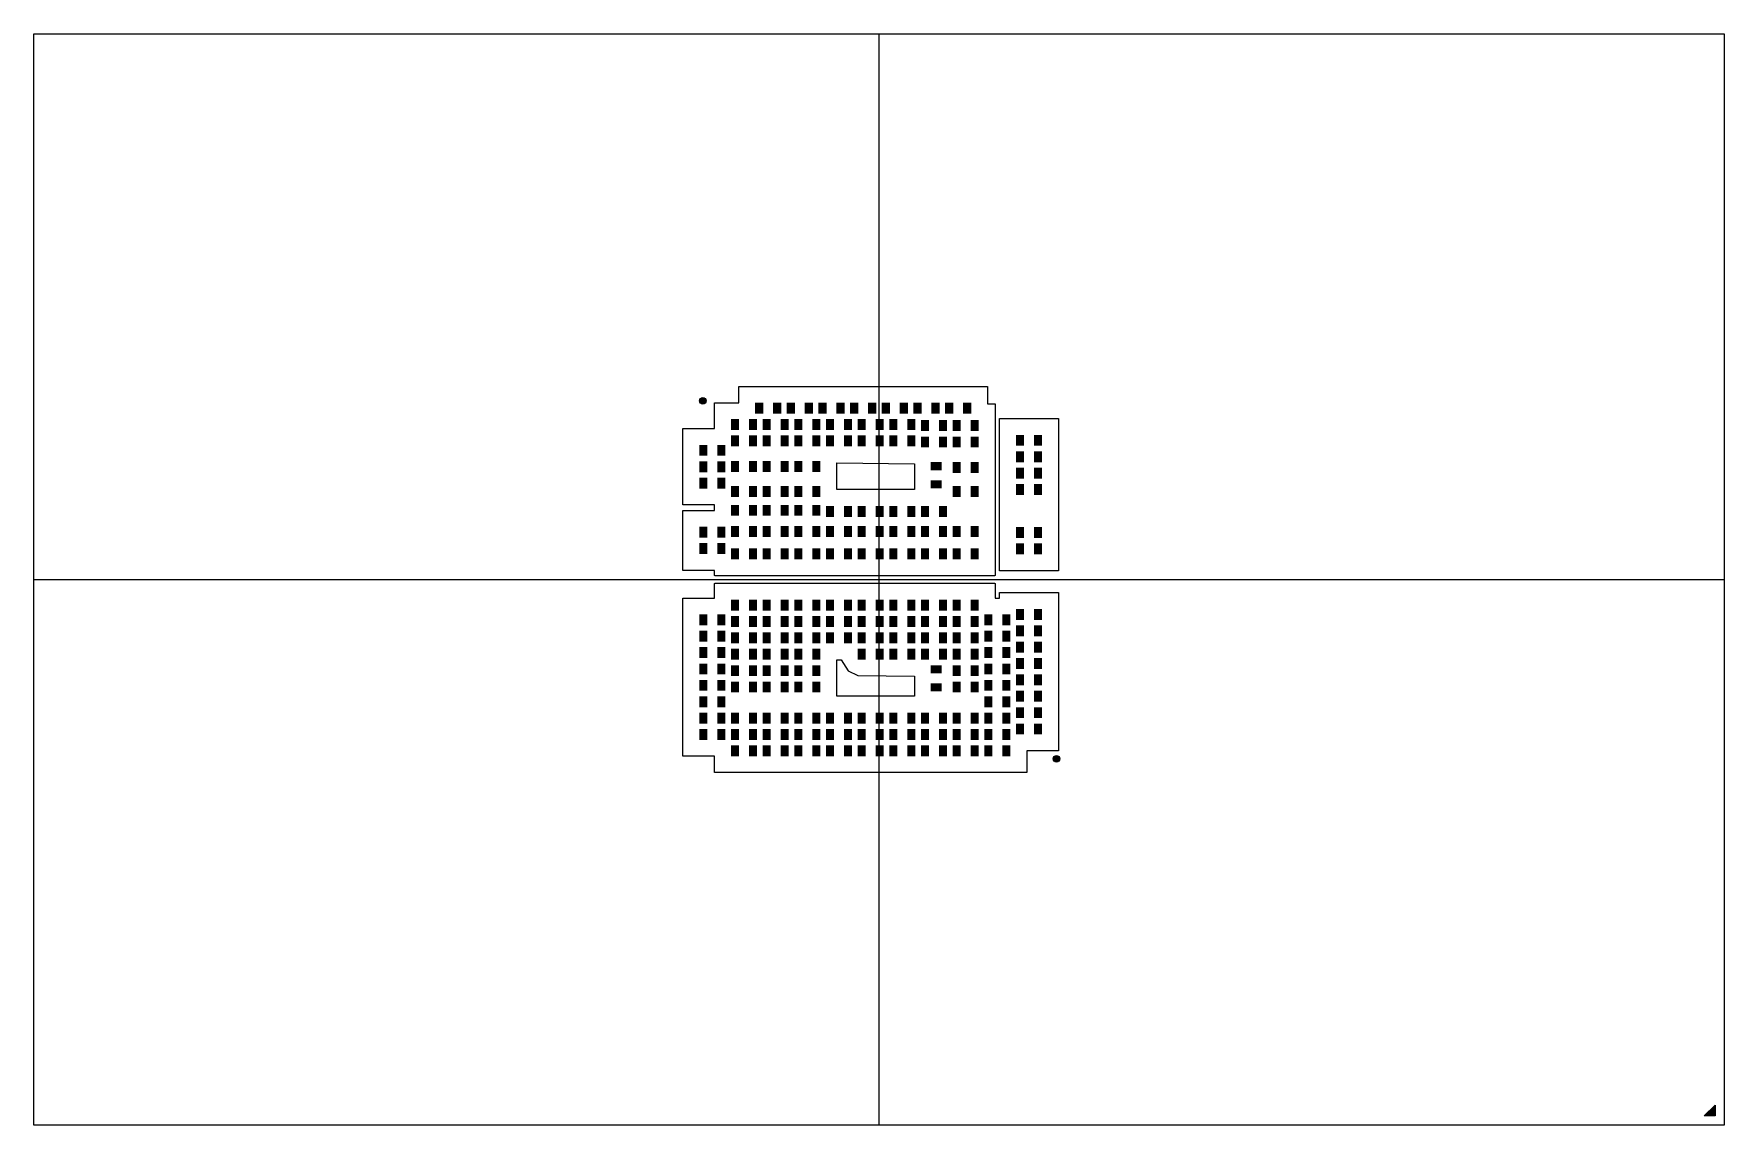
# Model space of a CAD drawing. Extents: x -38750 to 38750, y -25000 to 25000.
import ezdxf

# ---------------------------------------------------------------- set-up
doc = ezdxf.new("R2010")
doc.units = 0
doc.header["$MEASUREMENT"] = 0
doc.linetypes.add('CENTER2', pattern=[1.125, 0.75, -0.125, 0.125, -0.125])
doc.layers.get('0').update_dxf_attribs({"linetype": 'CONTINUOUS'})
for name, color, linetype in [('jigstreet', 7, 'Continuous'), ('PKG_OUTLINE', 81, 'CONTINUOUS'), ('SOLDERMASK_PADS_BTM', 12, 'CONTINUOUS')]:
    doc.layers.add(name, color=color, linetype=linetype)

# ---------------------------------------------------------------- blocks, each defined once
blk = doc.blocks.new('*U0')
at = {"color": 0, "linetype": 'CENTER2', "transparency": 16777216}
blk.add_line((0, -25000.12), (0, 25000.12), dxfattribs=at)
blk = doc.blocks.new('*U1')
at = {"color": 0, "linetype": 'CENTER2', "transparency": 16777216}
blk.add_line((-38750.12, 0), (38750.12, 0), dxfattribs=at)

msp = doc.modelspace()

# ---------------------------------------------------------------- hatches: boundary and pattern name
at = {"layer": 'SOLDERMASK_PADS_BTM'}
h = msp.add_hatch(color=256, dxfattribs=at)
edge = h.paths.add_edge_path()
edge.add_arc((-8073, 8189), 150, 0, 360, ccw=False)
h = msp.add_hatch(color=256, dxfattribs=at)
edge = h.paths.add_edge_path()
edge.add_arc((8140, -8217), 150, 0, 360, ccw=False)
msp.add_hatch(color=256, dxfattribs=at).paths.add_polyline_path([(38330, -24080), (38330, -24580), (37830, -24580)], flags=0)

# ---------------------------------------------------------------- linework, layer by layer
at = {"layer": 'jigstreet'}
for points in [[(-5690, 175), (-6064, 175), (-6690, 175), (-7516, 175), (-7540, 176), (-7541, 200), (-7541, 417), (-8142, 417), (-8968, 417), (-8992, 418), (-8993, 442), (-8993, 1192), (-8993, 2393), (-8993, 3143), (-8992, 3166), (-8968, 3167), (-8142, 3167), (-7541, 3167), (-7541, 3178), (-7541, 3417), (-8142, 3417), (-8968, 3417), (-8992, 3418), (-8993, 3442), (-8993, 4192), (-8993, 4942), (-8993, 5393), (-8993, 6143), (-8993, 6893), (-8992, 6916), (-8968, 6917), (-8142, 6917), (-7541, 6917), (-7541, 7325), (-7541, 8075), (-7540, 8099), (-7516, 8100), (-6690, 8100), (-6433, 8100), (-6433, 8825), (-6432, 8849), (-6408, 8850), (-5582, 8850), (-4956, 8850), (-4582, 8850), (-4130, 8850), (-3756, 8850), (-3504, 8850), (-3130, 8850), (-2678, 8850), (-2304, 8850), (-2052, 8850), (-1678, 8850), (-1226, 8850), (-852, 8850), (-600, 8850), (-226, 8850), (226, 8850), (600, 8850), (852, 8850), (1226, 8850), (1678, 8850), (2052, 8850), (2304, 8850), (2678, 8850), (3130, 8850), (3504, 8850), (4130, 8850), (4956, 8850), (4980, 8849), (4981, 8825), (4981, 8050), (5300, 8050), (5324, 8049), (5325, 8025), (5325, 7275), (5325, 6102), (5325, 6075), (5325, 5325), (5325, 5004), (5325, 4152), (5325, 3178), (5325, 3054), (5325, 2150), (5325, 1228), (5325, 200), (5324, 176), (5300, 175), (4474, 175), (3848, 175), (3474, 175), (3022, 175), (2648, 175), (2396, 175), (2022, 175), (1570, 175), (1570, 175), (944, 175), (118, 175), (-256, 175), (-882, 175), (-1708, 175), (-1708, 175), (-1960, 175), (-2334, 175), (-2786, 175), (-3160, 175), (-3412, 175), (-3786, 175), (-4238, 175), (-4612, 175), (-4864, 175), (-5238, 175), (-5690, 175)], [(5527, 3125), (5528, 3137), (5527, 3150), (5527, 3900), (5527, 4650), (5527, 5100), (5527, 5400), (5527, 5850), (5527, 6600), (5527, 7350), (5528, 7374), (5552, 7375), (6378, 7375), (7378, 7375), (8204, 7375), (8228, 7374), (8229, 7350), (8229, 6600), (8229, 5850), (8229, 5400), (8229, 5100), (8229, 4650), (8229, 3900), (8229, 3150), (8228, 3137), (8229, 3125), (8229, 2375), (8229, 1175), (8229, 425), (8228, 401), (8204, 400), (7378, 400), (6378, 400), (5552, 400), (5528, 401), (5527, 425), (5527, 1175), (5527, 2375), (5527, 3125)], [(-1934, 4118), (-1934, 5349), (1624, 5299), (1624, 4118), (-1934, 4118)], [(-8993, -6125), (-8993, -5825), (-8993, -5375), (-8993, -5075), (-8993, -4625), (-8993, -4325), (-8993, -3875), (-8993, -3575), (-8993, -3125), (-8993, -2825), (-8993, -2375), (-8993, -1625), (-8993, -875), (-8992, -851), (-8968, -850), (-8142, -850), (-7541, -850), (-7541, -200), (-7540, -176), (-7516, -175), (-6690, -175), (-6064, -175), (-5690, -175), (-5238, -175), (-4864, -175), (-4612, -175), (-4238, -175), (-3786, -175), (-3412, -175), (-3160, -175), (-2786, -175), (-2334, -175), (-1960, -175), (-1708, -175), (-1708, -175), (-882, -175), (-256, -175), (118, -175), (944, -175), (1570, -175), (1570, -175), (2022, -175), (2396, -175), (2648, -175), (3022, -175), (3474, -175), (3848, -175), (4474, -175), (5300, -175), (5324, -176), (5325, -200), (5325, -850), (5527, -850), (5527, -625), (5528, -601), (5552, -600), (6378, -600), (7378, -600), (8204, -600), (8228, -601), (8229, -625), (8229, -1375), (8229, -2125), (8229, -2575), (8229, -2875), (8229, -3325), (8229, -3625), (8229, -4075), (8229, -4375), (8229, -4825), (8229, -5125), (8229, -5575), (8229, -5875), (8229, -6325), (8229, -7075), (8229, -7825), (8228, -7849), (8204, -7850), (7378, -7850), (6777, -7850), (6777, -8075), (6777, -8825), (6776, -8849), (6752, -8850), (5926, -8850), (5300, -8850), (4926, -8850), (4474, -8850), (4100, -8850), (3848, -8850), (3474, -8850), (3022, -8850), (2648, -8850), (2396, -8850), (2022, -8850), (1570, -8850), (1196, -8850), (944, -8850), (570, -8850), (118, -8850), (-256, -8850), (-508, -8850), (-882, -8850), (-1334, -8850), (-1708, -8850), (-1960, -8850), (-2334, -8850), (-2786, -8850), (-3160, -8850), (-3412, -8850), (-3786, -8850), (-4238, -8850), (-4612, -8850), (-4864, -8850), (-5238, -8850), (-5690, -8850), (-6064, -8850), (-6690, -8850), (-7516, -8850), (-7540, -8849), (-7541, -8825), (-7541, -8100), (-8142, -8100), (-8968, -8100), (-8992, -8099), (-8993, -8075), (-8993, -7325), (-8993, -6575), (-8993, -6125)], [(-1934, -3676), (-1734, -3676), (-1421, -4181), (-968, -4404), (1624, -4426), (1624, -5349), (-1934, -5349), (-1934, -3676)]]:
    msp.add_lwpolyline(points, dxfattribs=at)
at = {"layer": 'PKG_OUTLINE'}
msp.add_lwpolyline([(-38750, -25000), (-38750, 25000), (38750, 25000), (38750, -25000)], close=True, dxfattribs=at)
at = {"layer": 'SOLDERMASK_PADS_BTM'}
msp.add_lwpolyline([(38330, -24080), (38330, -24580), (37830, -24580)], close=True, dxfattribs=at)
for centre in [(-8073, 8189), (8140, -8217)]:
    msp.add_circle(centre, 150, dxfattribs=at)
for points in [[(-5683, 7600), (-5307, 7600), (-5683, 8100), (-5307, 8100)], [(-4857, 7600), (-4481, 7600), (-4857, 8100), (-4481, 8100)], [(-4231, 7600), (-3855, 7600), (-4231, 8100), (-3855, 8100)], [(-3405, 7600), (-3029, 7600), (-3405, 8100), (-3029, 8100)], [(-2779, 7600), (-2403, 7600), (-2779, 8100), (-2403, 8100)], [(-1953, 7600), (-1577, 7600), (-1953, 8100), (-1577, 8100)], [(-1327, 7600), (-951, 7600), (-1327, 8100), (-951, 8100)], [(-501, 7600), (-125, 7600), (-501, 8100), (-125, 8100)], [(125, 7600), (501, 7600), (125, 8100), (501, 8100)], [(951, 7600), (1327, 7600), (951, 8100), (1327, 8100)], [(1577, 7600), (1953, 7600), (1577, 8100), (1953, 8100)], [(2403, 7600), (2779, 7600), (2403, 8100), (2779, 8100)], [(3029, 7600), (3405, 7600), (3029, 8100), (3405, 8100)], [(3855, 7600), (4231, 7600), (3855, 8100), (4231, 8100)], [(-6791, 6850), (-6415, 6850), (-6791, 7350), (-6415, 7350)], [(-5965, 6850), (-5589, 6850), (-5965, 7350), (-5589, 7350)], [(-5339, 6850), (-4963, 6850), (-5339, 7350), (-4963, 7350)], [(-4513, 6850), (-4137, 6850), (-4513, 7350), (-4137, 7350)], [(-3887, 6850), (-3511, 6850), (-3887, 7350), (-3511, 7350)], [(-3061, 6850), (-2685, 6850), (-3061, 7350), (-2685, 7350)], [(-2435, 6850), (-2059, 6850), (-2435, 7350), (-2059, 7350)], [(-1609, 6850), (-1233, 6850), (-1609, 7350), (-1233, 7350)], [(-983, 6850), (-607, 6850), (-983, 7350), (-607, 7350)], [(-157, 6850), (219, 6850), (-157, 7350), (219, 7350)], [(469, 6850), (845, 6850), (469, 7350), (845, 7350)], [(1295, 6850), (1671, 6850), (1295, 7350), (1671, 7350)], [(1921, 6800), (2297, 6800), (1921, 7300), (2297, 7300)], [(2747, 6800), (3123, 6800), (2747, 7300), (3123, 7300)], [(3373, 6800), (3749, 6800), (3373, 7300), (3749, 7300)], [(4199, 6800), (4575, 6800), (4199, 7300), (4575, 7300)], [(-6791, 6100), (-6415, 6100), (-6791, 6600), (-6415, 6600)], [(-5965, 6100), (-5589, 6100), (-5965, 6600), (-5589, 6600)], [(-5339, 6100), (-4963, 6100), (-5339, 6600), (-4963, 6600)], [(-4513, 6100), (-4137, 6100), (-4513, 6600), (-4137, 6600)], [(-3887, 6100), (-3511, 6100), (-3887, 6600), (-3511, 6600)], [(-3061, 6100), (-2685, 6100), (-3061, 6600), (-2685, 6600)], [(-2435, 6100), (-2059, 6100), (-2435, 6600), (-2059, 6600)], [(-1609, 6100), (-1233, 6100), (-1609, 6600), (-1233, 6600)], [(-983, 6100), (-607, 6100), (-983, 6600), (-607, 6600)], [(-157, 6100), (219, 6100), (-157, 6600), (219, 6600)], [(469, 6100), (845, 6100), (469, 6600), (845, 6600)], [(1295, 6100), (1671, 6100), (1295, 6600), (1671, 6600)], [(1921, 6050), (2297, 6050), (1921, 6550), (2297, 6550)], [(2747, 6050), (3123, 6050), (2747, 6550), (3123, 6550)], [(3373, 6050), (3749, 6050), (3373, 6550), (3749, 6550)], [(4199, 6050), (4575, 6050), (4199, 6550), (4575, 6550)], [(6277, 6125), (6653, 6125), (6277, 6625), (6653, 6625)], [(7103, 6125), (7479, 6125), (7103, 6625), (7479, 6625)], [(-8243, 5667), (-7867, 5667), (-8243, 6167), (-7867, 6167)], [(-7417, 5667), (-7041, 5667), (-7417, 6167), (-7041, 6167)], [(-6791, 4927), (-6415, 4927), (-6791, 5427), (-6415, 5427)], [(-5965, 4927), (-5589, 4927), (-5965, 5427), (-5589, 5427)], [(-5339, 4927), (-4963, 4927), (-5339, 5427), (-4963, 5427)], [(-4513, 4927), (-4137, 4927), (-4513, 5427), (-4137, 5427)], [(-3887, 4927), (-3511, 4927), (-3887, 5427), (-3511, 5427)], [(-3061, 4927), (-2685, 4927), (-3061, 5427), (-2685, 5427)], [(6277, 5375), (6653, 5375), (6277, 5875), (6653, 5875)], [(7103, 5375), (7479, 5375), (7103, 5875), (7479, 5875)], [(-8243, 4917), (-7867, 4917), (-8243, 5417), (-7867, 5417)], [(-8243, 4167), (-7867, 4167), (-8243, 4667), (-7867, 4667)], [(-7417, 4917), (-7041, 4917), (-7417, 5417), (-7041, 5417)], [(-7417, 4167), (-7041, 4167), (-7417, 4667), (-7041, 4667)], [(2375, 5001), (2875, 5001), (2375, 5377), (2875, 5377)], [(3373, 4877), (3749, 4877), (3373, 5377), (3749, 5377)], [(4199, 4877), (4575, 4877), (4199, 5377), (4575, 5377)], [(6277, 4625), (6653, 4625), (6277, 5125), (6653, 5125)], [(7103, 4625), (7479, 4625), (7103, 5125), (7479, 5125)], [(-6791, 3779), (-6415, 3779), (-6791, 4279), (-6415, 4279)], [(-5965, 3779), (-5589, 3779), (-5965, 4279), (-5589, 4279)], [(-5339, 3779), (-4963, 3779), (-5339, 4279), (-4963, 4279)], [(-4513, 3779), (-4137, 3779), (-4513, 4279), (-4137, 4279)], [(-3887, 3779), (-3511, 3779), (-3887, 4279), (-3511, 4279)], [(-3061, 3779), (-2685, 3779), (-3061, 4279), (-2685, 4279)], [(2375, 4175), (2875, 4175), (2375, 4551), (2875, 4551)], [(3373, 3779), (3749, 3779), (3373, 4279), (3749, 4279)], [(4199, 3779), (4575, 3779), (4199, 4279), (4575, 4279)], [(6277, 3875), (6653, 3875), (6277, 4375), (6653, 4375)], [(7103, 3875), (7479, 3875), (7103, 4375), (7479, 4375)], [(-6791, 2917), (-6415, 2917), (-6791, 3417), (-6415, 3417)], [(-5965, 2917), (-5589, 2917), (-5965, 3417), (-5589, 3417)], [(-5339, 2917), (-4963, 2917), (-5339, 3417), (-4963, 3417)], [(-4513, 2917), (-4137, 2917), (-4513, 3417), (-4137, 3417)], [(-3887, 2917), (-3511, 2917), (-3887, 3417), (-3511, 3417)], [(-3061, 2917), (-2685, 2917), (-3061, 3417), (-2685, 3417)], [(-2435, 2867), (-2059, 2867), (-2435, 3367), (-2059, 3367)], [(-1609, 2867), (-1233, 2867), (-1609, 3367), (-1233, 3367)], [(-983, 2867), (-607, 2867), (-983, 3367), (-607, 3367)], [(-157, 2867), (219, 2867), (-157, 3367), (219, 3367)], [(469, 2867), (845, 2867), (469, 3367), (845, 3367)], [(1295, 2867), (1671, 2867), (1295, 3367), (1671, 3367)], [(1921, 2867), (2297, 2867), (1921, 3367), (2297, 3367)], [(2747, 2867), (3123, 2867), (2747, 3367), (3123, 3367)], [(-8243, 1917), (-7867, 1917), (-8243, 2417), (-7867, 2417)], [(-7417, 1917), (-7041, 1917), (-7417, 2417), (-7041, 2417)], [(-6791, 1953), (-6415, 1953), (-6791, 2453), (-6415, 2453)], [(-5965, 1953), (-5589, 1953), (-5965, 2453), (-5589, 2453)], [(-5339, 1953), (-4963, 1953), (-5339, 2453), (-4963, 2453)], [(-4513, 1953), (-4137, 1953), (-4513, 2453), (-4137, 2453)], [(-3887, 1953), (-3511, 1953), (-3887, 2453), (-3511, 2453)], [(-3061, 1953), (-2685, 1953), (-3061, 2453), (-2685, 2453)], [(-2435, 1953), (-2059, 1953), (-2435, 2453), (-2059, 2453)], [(-1609, 1953), (-1233, 1953), (-1609, 2453), (-1233, 2453)], [(-983, 1953), (-607, 1953), (-983, 2453), (-607, 2453)], [(-157, 1953), (219, 1953), (-157, 2453), (219, 2453)], [(469, 1953), (845, 1953), (469, 2453), (845, 2453)], [(1295, 1953), (1671, 1953), (1295, 2453), (1671, 2453)], [(1921, 1953), (2297, 1953), (1921, 2453), (2297, 2453)], [(2747, 1953), (3123, 1953), (2747, 2453), (3123, 2453)], [(3373, 1953), (3749, 1953), (3373, 2453), (3749, 2453)], [(4199, 1953), (4575, 1953), (4199, 2453), (4575, 2453)], [(6277, 1900), (6653, 1900), (6277, 2400), (6653, 2400)], [(7103, 1900), (7479, 1900), (7103, 2400), (7479, 2400)], [(-8243, 1167), (-7867, 1167), (-8243, 1667), (-7867, 1667)], [(-7417, 1167), (-7041, 1167), (-7417, 1667), (-7041, 1667)], [(6277, 1150), (6653, 1150), (6277, 1650), (6653, 1650)], [(7103, 1150), (7479, 1150), (7103, 1650), (7479, 1650)], [(-6791, 925), (-6415, 925), (-6791, 1425), (-6415, 1425)], [(-5965, 925), (-5589, 925), (-5965, 1425), (-5589, 1425)], [(-5339, 925), (-4963, 925), (-5339, 1425), (-4963, 1425)], [(-4513, 925), (-4137, 925), (-4513, 1425), (-4137, 1425)], [(-3887, 925), (-3511, 925), (-3887, 1425), (-3511, 1425)], [(-3061, 925), (-2685, 925), (-3061, 1425), (-2685, 1425)], [(-2435, 925), (-2059, 925), (-2435, 1425), (-2059, 1425)], [(-1609, 925), (-1233, 925), (-1609, 1425), (-1233, 1425)], [(-983, 925), (-607, 925), (-983, 1425), (-607, 1425)], [(-157, 925), (219, 925), (-157, 1425), (219, 1425)], [(469, 925), (845, 925), (469, 1425), (845, 1425)], [(1295, 925), (1671, 925), (1295, 1425), (1671, 1425)], [(1921, 925), (2297, 925), (1921, 1425), (2297, 1425)], [(2747, 925), (3123, 925), (2747, 1425), (3123, 1425)], [(3373, 925), (3749, 925), (3373, 1425), (3749, 1425)], [(4199, 925), (4575, 925), (4199, 1425), (4575, 1425)], [(-6791, -1425), (-6415, -1425), (-6791, -925), (-6415, -925)], [(-5965, -1425), (-5589, -1425), (-5965, -925), (-5589, -925)], [(-5339, -1425), (-4963, -1425), (-5339, -925), (-4963, -925)], [(-4513, -1425), (-4137, -1425), (-4513, -925), (-4137, -925)], [(-3887, -1425), (-3511, -1425), (-3887, -925), (-3511, -925)], [(-3061, -1425), (-2685, -1425), (-3061, -925), (-2685, -925)], [(-2435, -1425), (-2059, -1425), (-2435, -925), (-2059, -925)], [(-1609, -1425), (-1233, -1425), (-1609, -925), (-1233, -925)], [(-983, -1425), (-607, -1425), (-983, -925), (-607, -925)], [(-157, -1425), (219, -1425), (-157, -925), (219, -925)], [(469, -1425), (845, -1425), (469, -925), (845, -925)], [(1295, -1425), (1671, -1425), (1295, -925), (1671, -925)], [(1921, -1425), (2297, -1425), (1921, -925), (2297, -925)], [(2747, -1425), (3123, -1425), (2747, -925), (3123, -925)], [(3373, -1425), (3749, -1425), (3373, -925), (3749, -925)], [(4199, -1425), (4575, -1425), (4199, -925), (4575, -925)], [(6277, -1850), (6653, -1850), (6277, -1350), (6653, -1350)], [(7103, -1850), (7479, -1850), (7103, -1350), (7479, -1350)], [(-8243, -2100), (-7867, -2100), (-8243, -1600), (-7867, -1600)], [(-7417, -2100), (-7041, -2100), (-7417, -1600), (-7041, -1600)], [(-6791, -2175), (-6415, -2175), (-6791, -1675), (-6415, -1675)], [(-5965, -2175), (-5589, -2175), (-5965, -1675), (-5589, -1675)], [(-5339, -2175), (-4963, -2175), (-5339, -1675), (-4963, -1675)], [(-4513, -2175), (-4137, -2175), (-4513, -1675), (-4137, -1675)], [(-3887, -2175), (-3511, -2175), (-3887, -1675), (-3511, -1675)], [(-3061, -2175), (-2685, -2175), (-3061, -1675), (-2685, -1675)], [(-2435, -2175), (-2059, -2175), (-2435, -1675), (-2059, -1675)], [(-1609, -2175), (-1233, -2175), (-1609, -1675), (-1233, -1675)], [(-983, -2175), (-607, -2175), (-983, -1675), (-607, -1675)], [(-157, -2175), (219, -2175), (-157, -1675), (219, -1675)], [(469, -2175), (845, -2175), (469, -1675), (845, -1675)], [(1295, -2175), (1671, -2175), (1295, -1675), (1671, -1675)], [(1921, -2175), (2297, -2175), (1921, -1675), (2297, -1675)], [(2747, -2175), (3123, -2175), (2747, -1675), (3123, -1675)], [(3373, -2175), (3749, -2175), (3373, -1675), (3749, -1675)], [(4199, -2175), (4575, -2175), (4199, -1675), (4575, -1675)], [(4825, -2100), (5201, -2100), (4825, -1600), (5201, -1600)], [(5651, -2100), (6027, -2100), (5651, -1600), (6027, -1600)], [(6277, -2600), (6653, -2600), (6277, -2100), (6653, -2100)], [(7103, -2600), (7479, -2600), (7103, -2100), (7479, -2100)], [(-8243, -2850), (-7867, -2850), (-8243, -2350), (-7867, -2350)], [(-8243, -3600), (-7867, -3600), (-8243, -3100), (-7867, -3100)], [(-7417, -2850), (-7041, -2850), (-7417, -2350), (-7041, -2350)], [(-7417, -3600), (-7041, -3600), (-7417, -3100), (-7041, -3100)], [(-6791, -2925), (-6415, -2925), (-6791, -2425), (-6415, -2425)], [(-5965, -2925), (-5589, -2925), (-5965, -2425), (-5589, -2425)], [(-5339, -2925), (-4963, -2925), (-5339, -2425), (-4963, -2425)], [(-4513, -2925), (-4137, -2925), (-4513, -2425), (-4137, -2425)], [(-3887, -2925), (-3511, -2925), (-3887, -2425), (-3511, -2425)], [(-3061, -2925), (-2685, -2925), (-3061, -2425), (-2685, -2425)], [(-2435, -2925), (-2059, -2925), (-2435, -2425), (-2059, -2425)], [(-1609, -2925), (-1233, -2925), (-1609, -2425), (-1233, -2425)], [(-983, -2925), (-607, -2925), (-983, -2425), (-607, -2425)], [(-157, -2925), (219, -2925), (-157, -2425), (219, -2425)], [(469, -2925), (845, -2925), (469, -2425), (845, -2425)], [(1295, -2925), (1671, -2925), (1295, -2425), (1671, -2425)], [(1921, -2925), (2297, -2925), (1921, -2425), (2297, -2425)], [(2747, -2925), (3123, -2925), (2747, -2425), (3123, -2425)], [(3373, -2925), (3749, -2925), (3373, -2425), (3749, -2425)], [(4199, -2925), (4575, -2925), (4199, -2425), (4575, -2425)], [(4825, -2850), (5201, -2850), (4825, -2350), (5201, -2350)], [(4825, -3600), (5201, -3600), (4825, -3100), (5201, -3100)], [(5651, -2850), (6027, -2850), (5651, -2350), (6027, -2350)], [(5651, -3600), (6027, -3600), (5651, -3100), (6027, -3100)], [(6277, -3350), (6653, -3350), (6277, -2850), (6653, -2850)], [(7103, -3350), (7479, -3350), (7103, -2850), (7479, -2850)], [(-8243, -4350), (-7867, -4350), (-8243, -3850), (-7867, -3850)], [(-7417, -4350), (-7041, -4350), (-7417, -3850), (-7041, -3850)], [(-6791, -3675), (-6415, -3675), (-6791, -3175), (-6415, -3175)], [(-5965, -3675), (-5589, -3675), (-5965, -3175), (-5589, -3175)], [(-5339, -3675), (-4963, -3675), (-5339, -3175), (-4963, -3175)], [(-4513, -3675), (-4137, -3675), (-4513, -3175), (-4137, -3175)], [(-3887, -3675), (-3511, -3675), (-3887, -3175), (-3511, -3175)], [(-3061, -3675), (-2685, -3675), (-3061, -3175), (-2685, -3175)], [(-983, -3675), (-607, -3675), (-983, -3175), (-607, -3175)], [(-157, -3675), (219, -3675), (-157, -3175), (219, -3175)], [(469, -3675), (845, -3675), (469, -3175), (845, -3175)], [(1295, -3675), (1671, -3675), (1295, -3175), (1671, -3175)], [(1921, -3675), (2297, -3675), (1921, -3175), (2297, -3175)], [(2747, -3675), (3123, -3675), (2747, -3175), (3123, -3175)], [(3373, -3675), (3749, -3675), (3373, -3175), (3749, -3175)], [(4199, -3675), (4575, -3675), (4199, -3175), (4575, -3175)], [(4825, -4350), (5201, -4350), (4825, -3850), (5201, -3850)], [(5651, -4350), (6027, -4350), (5651, -3850), (6027, -3850)], [(6277, -4100), (6653, -4100), (6277, -3600), (6653, -3600)], [(7103, -4100), (7479, -4100), (7103, -3600), (7479, -3600)], [(-8243, -5100), (-7867, -5100), (-8243, -4600), (-7867, -4600)], [(-7417, -5100), (-7041, -5100), (-7417, -4600), (-7041, -4600)], [(-6791, -4425), (-6415, -4425), (-6791, -3925), (-6415, -3925)], [(-5965, -4425), (-5589, -4425), (-5965, -3925), (-5589, -3925)], [(-5339, -4425), (-4963, -4425), (-5339, -3925), (-4963, -3925)], [(-4513, -4425), (-4137, -4425), (-4513, -3925), (-4137, -3925)], [(-3887, -4425), (-3511, -4425), (-3887, -3925), (-3511, -3925)], [(-3061, -4425), (-2685, -4425), (-3061, -3925), (-2685, -3925)], [(2375, -4301), (2875, -4301), (2375, -3925), (2875, -3925)], [(3373, -4425), (3749, -4425), (3373, -3925), (3749, -3925)], [(4199, -4425), (4575, -4425), (4199, -3925), (4575, -3925)], [(4825, -5100), (5201, -5100), (4825, -4600), (5201, -4600)], [(5651, -5100), (6027, -5100), (5651, -4600), (6027, -4600)], [(6277, -4850), (6653, -4850), (6277, -4350), (6653, -4350)], [(7103, -4850), (7479, -4850), (7103, -4350), (7479, -4350)], [(-8243, -5850), (-7867, -5850), (-8243, -5350), (-7867, -5350)], [(-7417, -5850), (-7041, -5850), (-7417, -5350), (-7041, -5350)], [(-6791, -5175), (-6415, -5175), (-6791, -4675), (-6415, -4675)], [(-5965, -5175), (-5589, -5175), (-5965, -4675), (-5589, -4675)], [(-5339, -5175), (-4963, -5175), (-5339, -4675), (-4963, -4675)], [(-4513, -5175), (-4137, -5175), (-4513, -4675), (-4137, -4675)], [(-3887, -5175), (-3511, -5175), (-3887, -4675), (-3511, -4675)], [(-3061, -5175), (-2685, -5175), (-3061, -4675), (-2685, -4675)], [(2375, -5127), (2875, -5127), (2375, -4751), (2875, -4751)], [(3373, -5175), (3749, -5175), (3373, -4675), (3749, -4675)], [(4199, -5175), (4575, -5175), (4199, -4675), (4575, -4675)], [(4825, -5850), (5201, -5850), (4825, -5350), (5201, -5350)], [(5651, -5850), (6027, -5850), (5651, -5350), (6027, -5350)], [(6277, -5600), (6653, -5600), (6277, -5100), (6653, -5100)], [(7103, -5600), (7479, -5600), (7103, -5100), (7479, -5100)], [(-8243, -6600), (-7867, -6600), (-8243, -6100), (-7867, -6100)], [(-7417, -6600), (-7041, -6600), (-7417, -6100), (-7041, -6100)], [(-6791, -6600), (-6415, -6600), (-6791, -6100), (-6415, -6100)], [(-5965, -6600), (-5589, -6600), (-5965, -6100), (-5589, -6100)], [(-5339, -6600), (-4963, -6600), (-5339, -6100), (-4963, -6100)], [(-4513, -6600), (-4137, -6600), (-4513, -6100), (-4137, -6100)], [(-3887, -6600), (-3511, -6600), (-3887, -6100), (-3511, -6100)], [(-3061, -6600), (-2685, -6600), (-3061, -6100), (-2685, -6100)], [(-2435, -6600), (-2059, -6600), (-2435, -6100), (-2059, -6100)], [(-1609, -6600), (-1233, -6600), (-1609, -6100), (-1233, -6100)], [(-983, -6600), (-607, -6600), (-983, -6100), (-607, -6100)], [(-157, -6600), (219, -6600), (-157, -6100), (219, -6100)], [(469, -6600), (845, -6600), (469, -6100), (845, -6100)], [(1295, -6600), (1671, -6600), (1295, -6100), (1671, -6100)], [(1921, -6600), (2297, -6600), (1921, -6100), (2297, -6100)], [(2747, -6600), (3123, -6600), (2747, -6100), (3123, -6100)], [(3373, -6600), (3749, -6600), (3373, -6100), (3749, -6100)], [(4199, -6600), (4575, -6600), (4199, -6100), (4575, -6100)], [(4825, -6600), (5201, -6600), (4825, -6100), (5201, -6100)], [(5651, -6600), (6027, -6600), (5651, -6100), (6027, -6100)], [(6277, -6350), (6653, -6350), (6277, -5850), (6653, -5850)], [(7103, -6350), (7479, -6350), (7103, -5850), (7479, -5850)], [(-8243, -7350), (-7867, -7350), (-8243, -6850), (-7867, -6850)], [(-7417, -7350), (-7041, -7350), (-7417, -6850), (-7041, -6850)], [(-6791, -7350), (-6415, -7350), (-6791, -6850), (-6415, -6850)], [(-5965, -7350), (-5589, -7350), (-5965, -6850), (-5589, -6850)], [(-5339, -7350), (-4963, -7350), (-5339, -6850), (-4963, -6850)], [(-4513, -7350), (-4137, -7350), (-4513, -6850), (-4137, -6850)], [(-3887, -7350), (-3511, -7350), (-3887, -6850), (-3511, -6850)], [(-3061, -7350), (-2685, -7350), (-3061, -6850), (-2685, -6850)], [(-2435, -7350), (-2059, -7350), (-2435, -6850), (-2059, -6850)], [(-1609, -7350), (-1233, -7350), (-1609, -6850), (-1233, -6850)], [(-983, -7350), (-607, -7350), (-983, -6850), (-607, -6850)], [(-157, -7350), (219, -7350), (-157, -6850), (219, -6850)], [(469, -7350), (845, -7350), (469, -6850), (845, -6850)], [(1295, -7350), (1671, -7350), (1295, -6850), (1671, -6850)], [(1921, -7350), (2297, -7350), (1921, -6850), (2297, -6850)], [(2747, -7350), (3123, -7350), (2747, -6850), (3123, -6850)], [(3373, -7350), (3749, -7350), (3373, -6850), (3749, -6850)], [(4199, -7350), (4575, -7350), (4199, -6850), (4575, -6850)], [(4825, -7350), (5201, -7350), (4825, -6850), (5201, -6850)], [(5651, -7350), (6027, -7350), (5651, -6850), (6027, -6850)], [(6277, -7100), (6653, -7100), (6277, -6600), (6653, -6600)], [(7103, -7100), (7479, -7100), (7103, -6600), (7479, -6600)], [(-6791, -8100), (-6415, -8100), (-6791, -7600), (-6415, -7600)], [(-5965, -8100), (-5589, -8100), (-5965, -7600), (-5589, -7600)], [(-5339, -8100), (-4963, -8100), (-5339, -7600), (-4963, -7600)], [(-4513, -8100), (-4137, -8100), (-4513, -7600), (-4137, -7600)], [(-3887, -8100), (-3511, -8100), (-3887, -7600), (-3511, -7600)], [(-3061, -8100), (-2685, -8100), (-3061, -7600), (-2685, -7600)], [(-2435, -8100), (-2059, -8100), (-2435, -7600), (-2059, -7600)], [(-1609, -8100), (-1233, -8100), (-1609, -7600), (-1233, -7600)], [(-983, -8100), (-607, -8100), (-983, -7600), (-607, -7600)], [(-157, -8100), (219, -8100), (-157, -7600), (219, -7600)], [(469, -8100), (845, -8100), (469, -7600), (845, -7600)], [(1295, -8100), (1671, -8100), (1295, -7600), (1671, -7600)], [(1921, -8100), (2297, -8100), (1921, -7600), (2297, -7600)], [(2747, -8100), (3123, -8100), (2747, -7600), (3123, -7600)], [(3373, -8100), (3749, -8100), (3373, -7600), (3749, -7600)], [(4199, -8100), (4575, -8100), (4199, -7600), (4575, -7600)], [(4825, -8100), (5201, -8100), (4825, -7600), (5201, -7600)], [(5651, -8100), (6027, -8100), (5651, -7600), (6027, -7600)]]:
    msp.add_solid(points, dxfattribs=at)

# ---------------------------------------------------------------- block references
at = {"linetype": 'CENTER2'}
for name in ['*U0', '*U1']:
    msp.add_blockref(name, (0, 0), dxfattribs=at)

doc.saveas('drawing.dxf')
